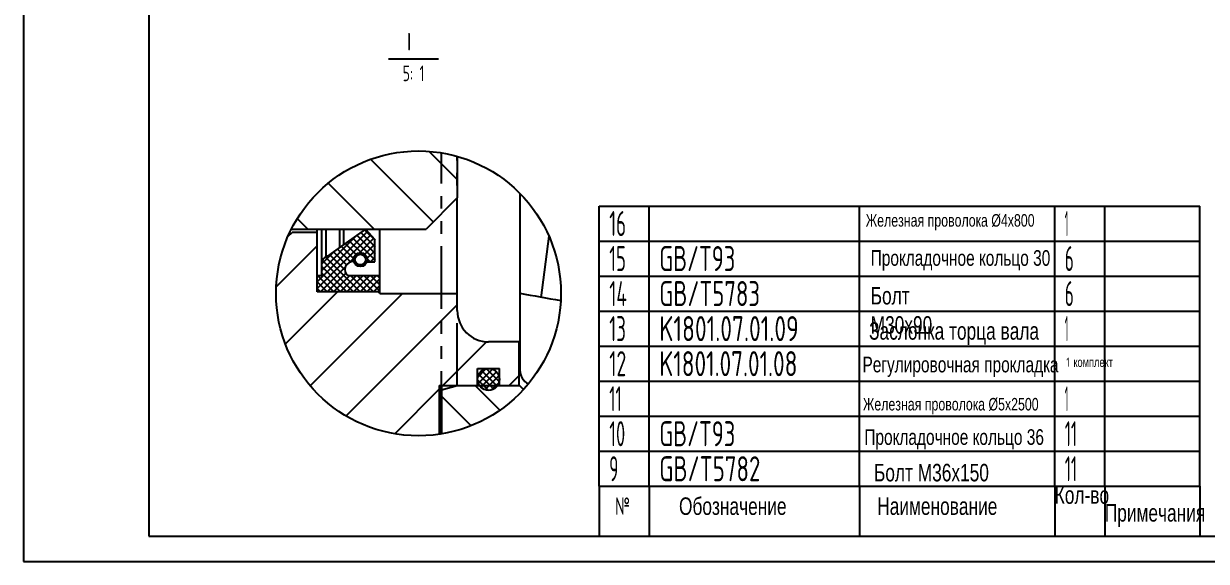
# Model space of a CAD drawing. Header units: millimetres. Extents: x 0 to 3360, y -90 to 2376.
# Drawn here: x 0 to 1890, y 0 to 860 of the extents above; entities that cross this region are included whole.
import ezdxf
from ezdxf.enums import TextEntityAlignment as Align

# ---------------------------------------------------------------- set-up
doc = ezdxf.new("R2010")
doc.units = ezdxf.units.MM
doc.header["$LTSCALE"] = 80
doc.linetypes.add('K', pattern=[2.5, 1.25, -0.25, 0.25, -0.25, 0.25, -0.25])
for name, color, linetype in [('01', 7, 'Continuous'), ('02', 1, 'Continuous'), ('07', 6, 'K'), ('11', 3, 'Continuous')]:
    doc.layers.add(name, color=color, linetype=linetype)
doc.styles.get("Standard").update_dxf_attribs({"font": 'isocp', "width": 0.707, "bigfont": 'intecad.shx'})

# ---------------------------------------------------------------- blocks, each defined once
blk = doc.blocks.new('*U14', base_point=(1219.6, 647.8))
at = {"layer": '02', "color": 1, "linetype": 'Continuous'}
for p, q in [((1236.6, 874.8), (1281.6, 829.8)), ((1143.1, 862.2), (1243.3, 762)), ((1075.4, 823.9), (1149, 750.3)), ((1025.9, 767.3), (1042.9, 750.3)), ((1057.6, 666.4), (1138.1, 746.9)), ((1057.6, 655.8), (1143.2, 741.4)), ((1065.2, 684.5), (1121.8, 741.2)), ((1121.1, 740.7), (1150.1, 711.7)), ((1127.3, 745), (1150.1, 722.3)), ((1133.5, 749.4), (1150.1, 732.9)), ((1090, 718.7), (1110.7, 698)), ((1096.2, 723.1), (1115.8, 703.5)), ((1102.4, 727.5), (1119.6, 710.3)), ((1108.6, 731.9), (1127.7, 712.9)), ((1114.9, 736.3), (1150.1, 701.1)), ((1125.3, 712.8), (1148.4, 735.9)), ((1133.6, 710.5), (1150.1, 727)), ((1065.2, 695.2), (1085.7, 715.6)), ((1065.9, 700.3), (1115.9, 650.3)), ((1071.2, 705.7), (1126.5, 650.3)), ((1077.6, 709.9), (1102, 685.5)), ((1083.8, 714.3), (1104.5, 693.6)), ((1110.4, 698), (1115.7, 703.3)), ((1137.6, 703.9), (1150.1, 716.4)), ((1137.8, 702.8), (1142.1, 698.4)), ((1142.7, 698.4), (1150.1, 705.8)), ((1062.8, 650.3), (1102.8, 690.4)), ((1065.2, 690.5), (1105.3, 650.3)), ((1057.6, 666.2), (1073.5, 650.3)), ((1058.7, 675.7), (1084.1, 650.3)), ((1065.2, 679.9), (1094.7, 650.3)), ((1073.4, 650.3), (1103.3, 680.2)), ((1084, 650.3), (1109.4, 675.7)), ((1094.6, 650.3), (1120, 675.7)), ((1105.2, 650.3), (1130.6, 675.7)), ((1111.7, 675.7), (1137.1, 650.3)), ((1115.8, 650.3), (1141.2, 675.7)), ((1122.3, 675.7), (1147.7, 650.3)), ((1126.4, 650.3), (1151.8, 675.7)), ((1133, 675.7), (1157.6, 651.1)), ((1137.1, 650.3), (1157.6, 670.9)), ((1143.6, 675.7), (1157.6, 661.7)), ((1154.2, 675.7), (1157.6, 672.3)), ((1057.6, 655.6), (1062.9, 650.3)), ((1147.7, 650.3), (1157.6, 660.3)), ((1314.5, 513.9), (1328, 527.5)), ((1315.3, 504.1), (1337.9, 526.7)), ((1316, 518.3), (1333.9, 500.3)), ((1320.8, 524.1), (1344.5, 500.3)), ((1322.1, 500.3), (1344.2, 522.5)), ((1328, 527.5), (1348.7, 506.7)), ((1332.7, 500.3), (1348.2, 515.9)), ((1340.9, 525.2), (1346.5, 519.6)), ((1314.1, 509.5), (1323.3, 500.3)), ((1319.5, 497.7), (1322.1, 500.3)), ((1323.3, 500.3), (1330.8, 492.9)), ((1326.1, 493.7), (1332.7, 500.3)), ((1333.9, 500.3), (1339.5, 494.7)), ((1336.5, 493.6), (1343.3, 500.3)), ((1343.3, 500.3), (1348.4, 505.4)), ((1344.5, 500.3), (1345.4, 499.5))]:
    blk.add_line(p, q, dxfattribs=at)
at = {"layer": '07', "color": 6, "linetype": 'K'}
for p, q in [((1310.3, 500.3), (1349.6, 461)), ((1381.1, 500.3), (1387.4, 494)), ((1256.6, 483.4), (1303.7, 436.3))]:
    blk.add_line(p, q, dxfattribs=at)
blk = doc.blocks.new('*U39')
at = {"layer": '01'}
for points in [[(25, 292), (25, 5)], [(25, 5), (415, 5)]]:
    blk.add_lwpolyline(points, dxfattribs=at)
at = {"layer": '02'}
for points in [[(0, 297), (0, 0)], [(0, 0), (420, 0)]]:
    blk.add_lwpolyline(points, dxfattribs=at)
blk = doc.blocks.new('*U52')
at = {"layer": '01'}
for p, q in [((0, -56), (0, 0)), ((960, -56), (960, 0))]:
    blk.add_line(p, q, dxfattribs=at)
at = {"layer": '02'}
for p, q in [((0, 0), (80, 0)), ((80, -56), (80, 0)), ((80, 0), (416, 0)), ((416, -56), (416, 0)), ((416, 0), (728, 0)), ((728, -56), (728, 0)), ((728, 0), (808, 0)), ((808, -56), (808, 0)), ((808, 0), (960, 0))]:
    blk.add_line(p, q, dxfattribs=at)
blk = doc.blocks.new('*U53')
at = {"layer": '01'}
for p, q in [((0, -56), (0, 0)), ((960, -56), (960, 0))]:
    blk.add_line(p, q, dxfattribs=at)
at = {"layer": '02'}
for p, q in [((0, 0), (80, 0)), ((80, -56), (80, 0)), ((80, 0), (416, 0)), ((416, -56), (416, 0)), ((416, 0), (728, 0)), ((728, -56), (728, 0)), ((728, 0), (808, 0)), ((808, -56), (808, 0)), ((808, 0), (960, 0))]:
    blk.add_line(p, q, dxfattribs=at)
blk = doc.blocks.new('*U54')
at = {"layer": '01'}
for p, q in [((0, -56), (0, 0)), ((960, -56), (960, 0))]:
    blk.add_line(p, q, dxfattribs=at)
at = {"layer": '02'}
for p, q in [((0, 0), (80, 0)), ((80, -56), (80, 0)), ((80, 0), (416, 0)), ((416, -56), (416, 0)), ((416, 0), (728, 0)), ((728, -56), (728, 0)), ((728, 0), (808, 0)), ((808, -56), (808, 0)), ((808, 0), (960, 0))]:
    blk.add_line(p, q, dxfattribs=at)
blk = doc.blocks.new('*U55')
at = {"layer": '01'}
for p, q in [((0, -56), (0, 0)), ((960, -56), (960, 0))]:
    blk.add_line(p, q, dxfattribs=at)
at = {"layer": '02'}
for p, q in [((0, 0), (80, 0)), ((80, -56), (80, 0)), ((80, 0), (416, 0)), ((416, -56), (416, 0)), ((416, 0), (728, 0)), ((728, -56), (728, 0)), ((728, 0), (808, 0)), ((808, -56), (808, 0)), ((808, 0), (960, 0))]:
    blk.add_line(p, q, dxfattribs=at)
blk = doc.blocks.new('*U56')
at = {"layer": '01'}
for p, q in [((0, -56), (0, 0)), ((960, -56), (960, 0))]:
    blk.add_line(p, q, dxfattribs=at)
at = {"layer": '02'}
for p, q in [((0, 0), (80, 0)), ((80, -56), (80, 0)), ((80, 0), (416, 0)), ((416, -56), (416, 0)), ((416, 0), (728, 0)), ((728, -56), (728, 0)), ((728, 0), (808, 0)), ((808, -56), (808, 0)), ((808, 0), (960, 0))]:
    blk.add_line(p, q, dxfattribs=at)
blk = doc.blocks.new('*U57')
at = {"layer": '01'}
for p, q in [((0, -56), (0, 0)), ((960, -56), (960, 0))]:
    blk.add_line(p, q, dxfattribs=at)
at = {"layer": '02'}
for p, q in [((0, 0), (80, 0)), ((80, -56), (80, 0)), ((80, 0), (416, 0)), ((416, -56), (416, 0)), ((416, 0), (728, 0)), ((728, -56), (728, 0)), ((728, 0), (808, 0)), ((808, -56), (808, 0)), ((808, 0), (960, 0))]:
    blk.add_line(p, q, dxfattribs=at)
blk = doc.blocks.new('*U58')
at = {"layer": '01'}
for p, q in [((0, -56), (0, 0)), ((960, -56), (960, 0))]:
    blk.add_line(p, q, dxfattribs=at)
at = {"layer": '02'}
for p, q in [((0, 0), (80, 0)), ((80, -56), (80, 0)), ((80, 0), (416, 0)), ((416, -56), (416, 0)), ((416, 0), (728, 0)), ((728, -56), (728, 0)), ((728, 0), (808, 0)), ((808, -56), (808, 0)), ((808, 0), (960, 0))]:
    blk.add_line(p, q, dxfattribs=at)
blk = doc.blocks.new('*U59')
at = {"layer": '01'}
for p, q in [((0, -56), (0, 0)), ((0, 0), (80, 0)), ((80, 0), (416, 0)), ((416, 0), (728, 0)), ((728, 0), (808, 0)), ((808, 0), (960, 0)), ((960, -56), (960, 0))]:
    blk.add_line(p, q, dxfattribs=at)
at = {"layer": '02'}
for p, q in [((80, -56), (80, 0)), ((416, -56), (416, 0)), ((728, -56), (728, 0)), ((808, -56), (808, 0))]:
    blk.add_line(p, q, dxfattribs=at)

msp = doc.modelspace()

# ---------------------------------------------------------------- linework, layer by layer
at = {"layer": '01'}
for p, q in [((663.209, 802.561), (583.209, 802.561)), ((693.091, 647.344), (693.091, 580.846)), ((793.091, 588.221), (793.091, 305.846)), ((693.091, 400.846), (693.091, 580.846)), ((469.091, 430.846), (469.091, 530.846)), ((476.655, 456.243), (476.655, 530.846)), ((483.542, 486.76), (483.542, 530.846)), ((505.451, 502.002), (505.526, 530.846)), ((511.972, 506.61), (511.972, 530.846)), ((546.271, 530.846), (515.73, 509.265)), ((546.271, 530.846), (561.526, 514.657)), ((569.091, 428.346), (569.091, 530.846)), ((422.375, 519.13), (429.091, 525.846)), ((469.091, 525.846), (429.091, 525.846)), ((561.526, 478.922), (561.526, 514.657)), ((839.628, 519.539), (826.38, 421.038)), ((495.173, 494.74), (485.458, 487.875)), ((515.73, 509.265), (495.173, 494.74)), ((485.458, 487.875), (481.627, 485.646)), ((548.752, 478.922), (561.526, 478.922)), ((476.655, 456.243), (469.091, 456.243)), ((569.091, 456.243), (518.424, 456.243)), ((569.091, 430.846), (469.091, 430.846)), ((569.091, 428.346), (566.591, 430.846)), ((569.091, 428.346), (693.091, 428.346)), ((791.591, 350.846), (743.091, 350.846)), ((791.591, 350.846), (791.591, 280.846)), ((725.591, 280.846), (725.591, 308.346)), ((725.591, 308.346), (760.591, 308.346)), ((760.591, 280.846), (760.591, 308.346)), ((664.091, 280.846), (725.591, 280.846)), ((664.091, 280.846), (664.091, 203.146)), ((668.091, 280.846), (668.091, 203.768)), ((760.591, 280.846), (791.591, 280.846)), ((920, 120), (1880, 120)), ((920, 120), (920, 40)), ((1000, 120), (1000, 40)), ((1336, 120), (1336, 40)), ((1648, 120), (1648, 40)), ((1728, 120), (1728, 40)), ((1880, 120), (1880, 40))]:
    msp.add_line(p, q, dxfattribs=at)
at = {"layer": '01', "color": 7, "linetype": 'Continuous'}
for p, q in [((793.091, 588.221), (793.091, 305.846)), ((693.091, 580.846), (643.091, 530.846)), ((427.872, 530.846), (643.091, 530.846))]:
    msp.add_line(p, q, dxfattribs=at)
at = {"layer": '01'}
for centre, radius in [((538.186, 482.305), 11.094), ((743.091, 290.846), 17.5)]:
    msp.add_circle(centre, radius, dxfattribs=at)
for centre, radius, start, end in [((486.655, 477.002), 10, 120.185276, 180), ((526.353, 466.382), 12.87, 84.722304, 231.97468), ((1292.762, 2971.315), 2591.057, 258.881167, 260.349637), ((818.091, 305.846), 25, 180, 242.954649)]:
    msp.add_arc(centre, radius, start, end, dxfattribs=at)
at = {"layer": '01', "color": 7, "linetype": 'Continuous'}
msp.add_arc((743.091, 400.846), 50, 180, 270, dxfattribs=at)
at = {"layer": '01'}
msp.add_point((1880, 40), dxfattribs=at)
at = {"layer": '02', "color": 1, "linetype": 'Continuous'}
for p, q in [((469.091, 504.254), (403.73, 438.893)), ((501.749, 430.846), (418.348, 347.446)), ((605.315, 428.346), (457.778, 280.809)), ((693.091, 410.056), (668.091, 385.056)), ((668.091, 385.056), (515.382, 232.347)), ((740.04, 350.939), (693.091, 303.99)), ((693.091, 303.99), (669.947, 280.846)), ((791.591, 296.424), (776.013, 280.846)), ((664.091, 274.99), (593.044, 203.943))]:
    msp.add_line(p, q, dxfattribs=at)
at = {"layer": '02'}
msp.add_circle((631.091, 428.346), 227.605, dxfattribs=at)
at = {"layer": '02', "color": 1, "linetype": 'Continuous'}
msp.add_circle((538.186, 482.305), 8.594, dxfattribs=at)
at = {"layer": '07', "color": 6, "linetype": 'K'}
for p, q in [((668.091, 203.768), (668.091, 652.923)), ((693.091, 280.846), (693.091, 647.344)), ((668.091, 274.147), (693.091, 280.846)), ((668.091, 274.147), (693.091, 280.846)), ((693.091, 280.846), (804.434, 280.846))]:
    msp.add_line(p, q, dxfattribs=at)

# ---------------------------------------------------------------- block references
at = {"layer": '01', "xscale": 8, "yscale": 8, "zscale": 8}
msp.add_blockref('*U39', (0, 0), dxfattribs=at)
at = {"layer": '01'}
for name, p in [('*U14', (631.091, 428.346)), ('*U59', (920, 568)), ('*U58', (920, 512)), ('*U57', (920, 456)), ('*U56', (920, 400)), ('*U55', (920, 344)), ('*U54', (920, 288)), ('*U53', (920, 232)), ('*U52', (920, 176))]:
    msp.add_blockref(name, p, dxfattribs=at)

# ---------------------------------------------------------------- texts
at = {"layer": '01', "attachment_point": 1}
for s, insert, char_height in [('{\\W1;\\C3;I}', (612.005, 844.722), 28), ('{\\fArial|b0|i0|c204|p34;\\C3;Железная проволока %%C4х800}', (1345.975, 555.013), 20), ('{\\fArial|b0|i0|c204|p34;\\C3;Прокладочное кольцо 30}', (1353.831, 497.455), 25), ('{\\fArial|b0|i0|c204|p34;\\C3;Заслонка торца вала}', (1351.212, 382.338), 28), ('{\\fArial|b0|i0|c204|p34;\\C3;Регулировочная прокладка}', (1340.722, 327.12), 25), ('{\\Fisocp,intecad|c204;\\C3;1 \\fArial|b0|i0|c204|p34;комплект}', (1666.73, 325.812), 15), ('{\\fArial|b0|i0|c204|p34;\\C3;Железная проволока %%C5х2500}', (1341.464, 261.184), 20), ('{\\fArial|b0|i0|c204|p34;\\C3;Прокладочное кольцо 36}', (1343.672, 211.191), 25), ('{\\fArial|b0|i0|c204|p34;\\C3;Болт М36х150}', (1359.053, 155.86), 28), ('{\\fArial|b0|i0|c204|p34;Кол-во}', (1648, 120), 28), ('{\\Fisocp,intecad|c204;№}', (945.323, 102.226), 28), ('{\\fArial|b0|i0|c204|p34;Обозначение}', (1047.446, 102.226), 28), ('{\\fArial|b0|i0|c204|p34;Наименование}', (1364.29, 102.226), 28), ('{\\fArial|b0|i0|c204|p34;Примечания}', (1728, 91.523), 28)]:
    msp.add_mtext(s, dxfattribs=dict(at, insert=insert, char_height=char_height))
at = {"layer": '01', "insert": (1353.831, 438.588), "char_height": 28, "width": 2.61855, "attachment_point": 1}
msp.add_mtext('{\\fArial|b0|i0|c204|p34;\\C3;Болт М30х90}', dxfattribs=at)
at = {"layer": '11', "width": 0.707}
msp.add_text('5: 1', height=25, dxfattribs=at).set_placement((623.209, 767.561), align=Align.CENTER)
at = {"layer": '11'}
for s, width, p, p2 in [('16', 0.610556, (936, 520), (962.855, 520)), ('1', 0.404, (1664, 520), (1669.656, 520)), ('15', 0.609833, (936, 464), (962.623, 464)), ('GB/T93', 0.691199, (1016, 464), (1137.51, 464)), ('6', 0.600695, (1664, 464), (1678.407, 464)), ('14', 0.614783, (936, 408), (964.28, 408)), ('GB/T5783', 0.695009, (1016, 408), (1177.004, 408)), ('6', 0.600695, (1664, 408), (1678.407, 408)), ('13', 0.609833, (936, 352), (962.623, 352)), ('K1801.07.01.09', 0.693788, (1016, 352), (1238.75, 352)), ('1', 0.404, (1664, 352), (1669.656, 352)), ('12', 0.611465, (936, 296), (963.15, 296)), ('K1801.07.01.08', 0.693669, (1016, 296), (1236.725, 296)), ('11', 0.582235, (936, 240), (955.796, 240)), ('1', 0.404, (1664, 240), (1669.656, 240)), ('10', 0.606076, (936, 184), (961.474, 184)), ('GB/T93', 0.691199, (1016, 184), (1137.51, 184)), ('11', 0.582235, (1664, 184), (1683.796, 184)), ('9', 0.579528, (936, 128), (950.409, 128)), ('GB/T5782', 0.695048, (1016, 128), (1177.531, 128)), ('11', 0.582235, (1664, 128), (1683.796, 128))]:
    msp.add_text(s, height=40, dxfattribs=dict(at, width=width)).set_placement(p, p2, align=Align.FIT)

doc.saveas('drawing.dxf')
